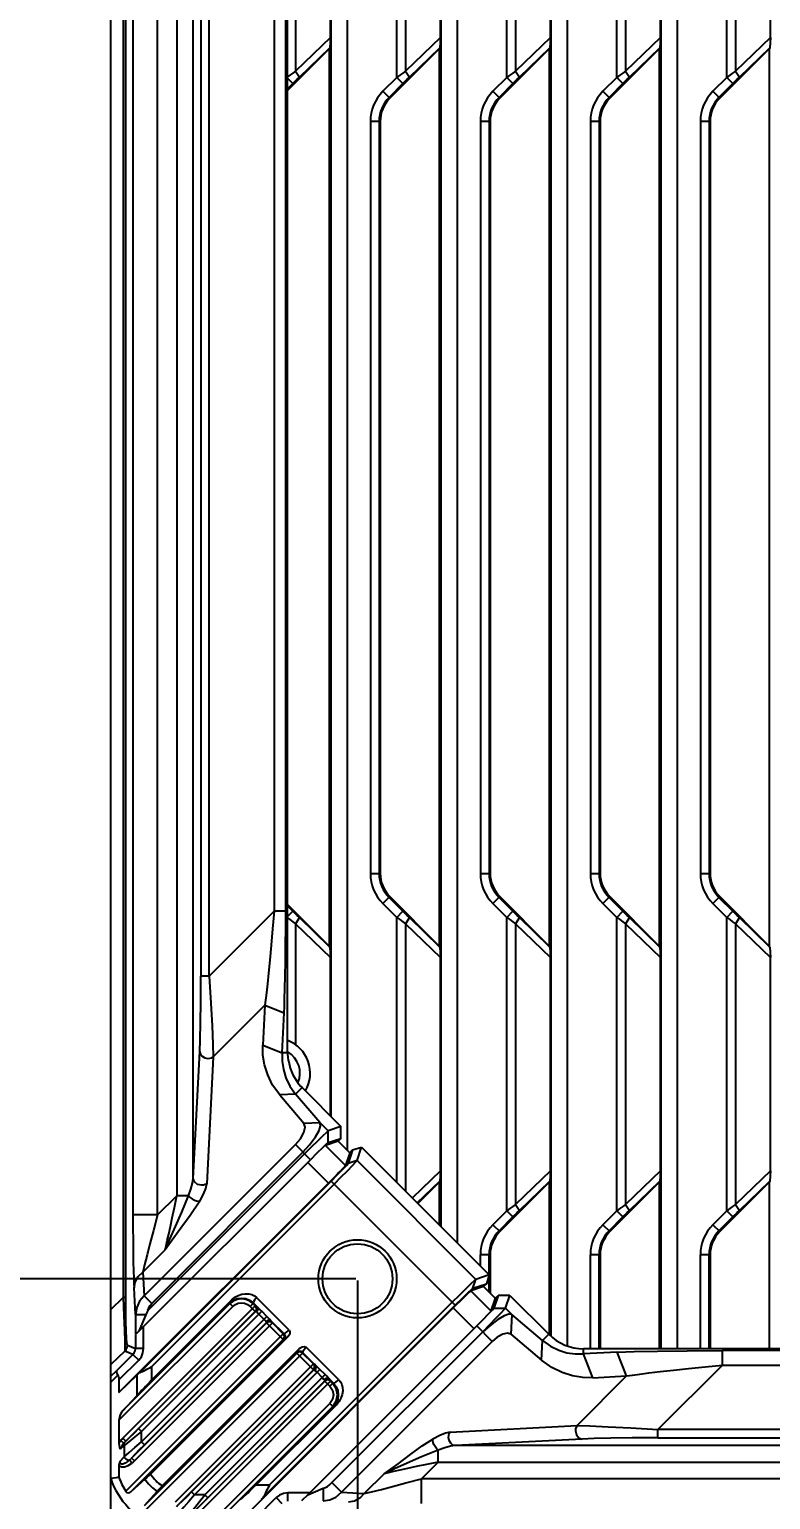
# Model space of a CAD drawing. Header units: millimetres. Extents: x -3132 to 28633, y 682 to 5849.
# Drawn here: x 7051.1 to 7141.2, y 1708.7 to 1887.4 of the extents above; entities that cross this region are included whole.
import ezdxf

# ---------------------------------------------------------------- set-up
doc = ezdxf.new("R2010")
doc.units = ezdxf.units.MM
doc.styles.get("Standard").update_dxf_attribs({"font": 'arial.ttf'})
doc.dimstyles.new('ISO-20', dxfattribs={"dimtxt": 20, "dimasz": 4, "dimexe": 1, "dimexo": 0.2, "dimgap": 0, "dimtad": 1, "dimtoh": 1, "dimdec": 1, "dimzin": 9, "dimdsep": 46, "dimtxsty": 'Standard', "dimblk": '_FILLED', "dimcen": 0.2, "dimclrd": 256, "dimclre": 256, "dimclrt": 256, "dimadec": 1, "dimazin": 2, "dimtfac": 1, "dimtdec": 1, "dimtofl": 0, "dimtmove": 0, "dimatfit": 3, "dimldrblk": '_FILLED', "dimfxl": 1, "dimtolj": 1, "dimtzin": 0, "dimarcsym": 0})

# ---------------------------------------------------------------- blocks, each defined once
blk = doc.blocks.new('_FILLED')
at = {"color": 0, "linetype": 'ByBlock'}
blk.add_solid([(0, 0), (-1, 0.15), (-1, -0.15)], dxfattribs=at)
blk = doc.blocks.new('*D22')
at = {"lineweight": -2, "transparency": 16777216}
for p, q in [((7090.83, 1735.53), (7038.37, 1735.53)), ((7039.37, 1731.53), (7039.37, 1709.53)), ((7060.83, 1705.53), (7038.37, 1705.53)), ((7039.37, 1705.53), (7039.37, 1701.53)), ((7039.37, 1701.53), (6915.93, 1701.53))]:
    blk.add_line(p, q, dxfattribs=at)
at = {"layer": 'Defpoints', "color": 0, "transparency": 16777216}
for p in [(7091.03, 1735.53), (7039.37, 1705.53), (7061.03, 1705.53)]:
    blk.add_point(p, dxfattribs=at)
at = {"lineweight": -2, "transparency": 16777216, "xscale": 4, "yscale": 4, "zscale": 4}
for p, rotation in [((7039.37, 1735.53), 90), ((7039.37, 1705.53), 270)]:
    blk.add_blockref('_FILLED', p, dxfattribs=dict(at, rotation=rotation))
at = {"transparency": 16777216, "insert": (6977.65, 1714.48), "char_height": 20, "attachment_point": 5}
blk.add_mtext('\\A1;30 [1 1/8"]', dxfattribs=at)
blk = doc.blocks.new('*D23')
at = {"lineweight": -2, "transparency": 16777216}
for p, q in [((7091.03, 1735.33), (7091.03, 1650.74)), ((7061.03, 1705.33), (7061.03, 1650.74)), ((7065.03, 1651.74), (7087.03, 1651.74)), ((7091.03, 1651.74), (7218.47, 1651.74))]:
    blk.add_line(p, q, dxfattribs=at)
at = {"layer": 'Defpoints', "color": 0, "transparency": 16777216}
for p in [(7091.03, 1735.53), (7061.03, 1705.53), (7061.03, 1651.74)]:
    blk.add_point(p, dxfattribs=at)
at = {"lineweight": -2, "transparency": 16777216, "xscale": 4, "yscale": 4, "zscale": 4, "rotation": 180}
blk.add_blockref('_FILLED', (7061.03, 1651.74), dxfattribs=at)
at = {"lineweight": -2, "transparency": 16777216, "xscale": 4, "yscale": 4, "zscale": 4}
blk.add_blockref('_FILLED', (7091.03, 1651.74), dxfattribs=at)
at = {"transparency": 16777216, "insert": (7156.75, 1664.69), "char_height": 20, "attachment_point": 5}
blk.add_mtext('\\A1;30 [1 1/8"]', dxfattribs=at)

msp = doc.modelspace()

# ---------------------------------------------------------------- linework, layer by layer
at = {"linetype": 'Continuous'}
for p, q in [((7061.028, 1705.533), (7061.028, 2705.533)), ((7080.876, 2024.013), (7080.876, 1780.214)), ((7082.297, 1780.214), (7082.297, 2019.145)), ((7089.777, 1950.619), (7089.777, 1751.163)), ((7103.147, 1950.619), (7103.147, 1739.914)), ((7116.517, 1950.619), (7116.517, 1727.421)), ((7129.887, 1950.619), (7129.887, 1727.033)), ((7087.784, 1949.713), (7087.784, 1755.277)), ((7101.154, 1949.713), (7101.154, 1741.907)), ((7114.524, 1949.713), (7114.524, 1728.596)), ((7127.894, 1949.713), (7127.894, 1727.033)), ((7062.55, 1942.221), (7062.55, 1733.261)), ((7062.842, 1733.224), (7062.842, 1942.221)), ((7063.722, 1942.629), (7063.722, 1743.309)), ((7082.528, 1763.018), (7082.528, 1940.511)), ((7066.72, 1743.309), (7066.72, 1938.707)), ((7069.049, 1937.363), (7069.049, 1745.637)), ((7071.048, 1747.735), (7071.048, 1936.131)), ((7071.994, 1934.514), (7071.994, 1772.331)), ((7072.994, 1772.331), (7072.994, 1935.052)), ((7083.501, 1916.488), (7083.501, 1882.365)), ((7095.802, 1881.592), (7095.802, 1917.261)), ((7096.871, 1916.488), (7096.871, 1882.365)), ((7109.172, 1881.592), (7109.172, 1917.261)), ((7110.241, 1916.488), (7110.241, 1882.365)), ((7122.542, 1881.592), (7122.542, 1917.261)), ((7123.611, 1916.488), (7123.611, 1882.365)), ((7135.912, 1881.592), (7135.912, 1917.261)), ((7136.981, 1916.488), (7136.981, 1882.365)), ((7087.741, 1886.461), (7087.741, 1912.392)), ((7101.111, 1886.461), (7101.111, 1912.392)), ((7114.481, 1886.461), (7114.481, 1912.392)), ((7127.851, 1886.461), (7127.851, 1912.392)), ((7141.221, 1886.461), (7141.221, 1912.392)), ((7087.741, 1886.461), (7083.501, 1882.365)), ((7087.741, 1886.461), (7087.673, 1885.203)), ((7101.111, 1886.461), (7096.871, 1882.365)), ((7101.111, 1886.461), (7101.043, 1885.203)), ((7114.481, 1886.461), (7110.241, 1882.365)), ((7114.481, 1886.461), (7114.413, 1885.203)), ((7127.851, 1886.461), (7123.611, 1882.365)), ((7127.851, 1886.461), (7127.783, 1885.203)), ((7141.221, 1886.461), (7136.981, 1882.365)), ((7141.221, 1886.461), (7141.153, 1885.203)), ((7082.528, 1880.009), (7087.638, 1885.119)), ((7083.963, 1881.62), (7087.673, 1885.203)), ((7087.638, 1775.947), (7087.638, 1885.119)), ((7094.954, 1879.064), (7101.008, 1885.119)), ((7097.333, 1881.62), (7101.043, 1885.203)), ((7101.043, 1885.203), (7101.008, 1885.119)), ((7101.008, 1775.947), (7101.008, 1885.119)), ((7108.324, 1879.064), (7114.378, 1885.119)), ((7110.703, 1881.62), (7114.413, 1885.203)), ((7114.413, 1885.203), (7114.378, 1885.119)), ((7114.378, 1775.947), (7114.378, 1885.119)), ((7121.694, 1879.064), (7127.748, 1885.119)), ((7124.073, 1881.62), (7127.783, 1885.203)), ((7127.783, 1885.203), (7127.748, 1885.119)), ((7127.748, 1775.947), (7127.748, 1885.119)), ((7135.064, 1879.064), (7141.118, 1885.119)), ((7137.443, 1881.62), (7141.153, 1885.203)), ((7141.153, 1885.203), (7141.118, 1885.119)), ((7141.118, 1775.947), (7141.118, 1885.119)), ((7083.501, 1882.365), (7083.963, 1881.62)), ((7096.871, 1882.365), (7097.333, 1881.62)), ((7110.241, 1882.365), (7110.703, 1881.62)), ((7123.611, 1882.365), (7124.073, 1881.62)), ((7136.981, 1882.365), (7137.443, 1881.62)), ((7083.177, 1880.847), (7082.528, 1881.496)), ((7083.177, 1880.847), (7082.528, 1880.199)), ((7095.802, 1881.592), (7094.114, 1879.905)), ((7096.547, 1880.847), (7094.859, 1879.159)), ((7096.547, 1880.847), (7095.802, 1881.592)), ((7109.172, 1881.592), (7107.484, 1879.905)), ((7109.917, 1880.847), (7108.229, 1879.159)), ((7109.917, 1880.847), (7109.172, 1881.592)), ((7122.542, 1881.592), (7120.854, 1879.905)), ((7123.287, 1880.847), (7121.599, 1879.159)), ((7123.287, 1880.847), (7122.542, 1881.592)), ((7135.912, 1881.592), (7134.224, 1879.905)), ((7136.657, 1880.847), (7134.969, 1879.159)), ((7136.657, 1880.847), (7135.912, 1881.592)), ((7094.114, 1879.905), (7094.954, 1879.064)), ((7107.484, 1879.905), (7108.324, 1879.064)), ((7120.854, 1879.905), (7121.694, 1879.064)), ((7134.224, 1879.905), (7135.064, 1879.064)), ((7093.782, 1876.236), (7092.594, 1876.236)), ((7092.594, 1876.236), (7092.594, 1784.83)), ((7093.648, 1876.236), (7093.648, 1784.83)), ((7093.782, 1876.236), (7093.782, 1784.83)), ((7107.152, 1876.236), (7105.964, 1876.236)), ((7105.964, 1876.236), (7105.964, 1784.83)), ((7107.018, 1876.236), (7107.018, 1784.83)), ((7107.152, 1876.236), (7107.152, 1784.83)), ((7120.522, 1876.236), (7119.334, 1876.236)), ((7119.334, 1876.236), (7119.334, 1784.83)), ((7120.388, 1876.236), (7120.388, 1784.83)), ((7120.522, 1876.236), (7120.522, 1784.83)), ((7133.892, 1876.236), (7132.704, 1876.236)), ((7132.704, 1876.236), (7132.704, 1784.83)), ((7133.758, 1876.236), (7133.758, 1784.83)), ((7133.892, 1876.236), (7133.892, 1784.83)), ((7092.594, 1784.83), (7093.782, 1784.83)), ((7105.964, 1784.83), (7107.152, 1784.83)), ((7119.334, 1784.83), (7120.522, 1784.83)), ((7132.704, 1784.83), (7133.892, 1784.83)), ((7094.954, 1782.001), (7094.114, 1781.161)), ((7101.008, 1775.947), (7094.954, 1782.001)), ((7108.324, 1782.001), (7107.484, 1781.161)), ((7114.378, 1775.947), (7108.324, 1782.001)), ((7121.694, 1782.001), (7120.854, 1781.161)), ((7127.748, 1775.947), (7121.694, 1782.001)), ((7135.064, 1782.001), (7134.224, 1781.161)), ((7141.118, 1775.947), (7135.064, 1782.001)), ((7072.994, 1772.331), (7080.876, 1780.214)), ((7082.297, 1780.214), (7080.876, 1780.214)), ((7087.638, 1775.947), (7082.528, 1781.057)), ((7082.528, 1780.867), (7083.177, 1780.219)), ((7082.528, 1779.57), (7083.177, 1780.219)), ((7094.114, 1781.161), (7095.802, 1779.474)), ((7094.859, 1781.906), (7096.547, 1780.219)), ((7095.802, 1779.474), (7096.547, 1780.219)), ((7107.484, 1781.161), (7109.172, 1779.474)), ((7108.229, 1781.906), (7109.917, 1780.219)), ((7109.172, 1779.474), (7109.917, 1780.219)), ((7120.854, 1781.161), (7122.542, 1779.474)), ((7121.599, 1781.906), (7123.287, 1780.219)), ((7122.542, 1779.474), (7123.287, 1780.219)), ((7134.224, 1781.161), (7135.912, 1779.474)), ((7134.969, 1781.906), (7136.657, 1780.219)), ((7135.912, 1779.474), (7136.657, 1780.219)), ((7083.963, 1779.446), (7083.501, 1778.7)), ((7083.501, 1778.7), (7087.741, 1774.605)), ((7083.501, 1778.7), (7083.501, 1763.99)), ((7087.673, 1775.863), (7083.963, 1779.446)), ((7095.802, 1747.259), (7095.802, 1779.474)), ((7097.333, 1779.446), (7096.871, 1778.7)), ((7096.871, 1778.7), (7101.111, 1774.605)), ((7096.871, 1778.7), (7096.871, 1746.191)), ((7101.043, 1775.863), (7097.333, 1779.446)), ((7109.172, 1743.805), (7109.172, 1779.474)), ((7110.703, 1779.446), (7110.241, 1778.7)), ((7110.241, 1778.7), (7114.481, 1774.605)), ((7110.241, 1778.7), (7110.241, 1744.578)), ((7114.413, 1775.863), (7110.703, 1779.446)), ((7122.542, 1743.805), (7122.542, 1779.474)), ((7124.073, 1779.446), (7123.611, 1778.7)), ((7123.611, 1778.7), (7127.851, 1774.605)), ((7123.611, 1778.7), (7123.611, 1744.578)), ((7127.783, 1775.863), (7124.073, 1779.446)), ((7135.912, 1743.805), (7135.912, 1779.474)), ((7137.443, 1779.446), (7136.981, 1778.7)), ((7136.981, 1778.7), (7141.221, 1774.605)), ((7136.981, 1778.7), (7136.981, 1744.578)), ((7141.153, 1775.863), (7137.443, 1779.446)), ((7087.673, 1775.863), (7087.638, 1775.947)), ((7087.673, 1775.863), (7087.741, 1774.605)), ((7101.043, 1775.863), (7101.008, 1775.947)), ((7101.043, 1775.863), (7101.111, 1774.605)), ((7114.413, 1775.863), (7114.378, 1775.947)), ((7114.413, 1775.863), (7114.481, 1774.605)), ((7127.783, 1775.863), (7127.748, 1775.947)), ((7127.783, 1775.863), (7127.851, 1774.605)), ((7141.153, 1775.863), (7141.118, 1775.947)), ((7141.153, 1775.863), (7141.221, 1774.605)), ((7087.741, 1755.32), (7087.741, 1774.605)), ((7101.111, 1748.674), (7101.111, 1774.605)), ((7114.481, 1748.674), (7114.481, 1774.605)), ((7127.851, 1748.674), (7127.851, 1774.605)), ((7141.221, 1748.674), (7141.221, 1774.605)), ((7072.994, 1772.331), (7071.994, 1772.331)), ((7079.947, 1770.32), (7079.766, 1768.787)), ((7073.495, 1762.515), (7079.766, 1768.787)), ((7079.766, 1768.787), (7079.514, 1763.935)), ((7079.766, 1768.787), (7082.103, 1767.87)), ((7081.85, 1763.018), (7082.103, 1767.87)), ((7071.048, 1747.735), (7071.85, 1763.16)), ((7073.495, 1762.515), (7072.692, 1747.09)), ((7079.514, 1763.935), (7081.85, 1763.018)), ((7082.528, 1763.018), (7081.85, 1763.018)), ((7082.53, 1762.885), (7082.558, 1762.453)), ((7083.492, 1757.982), (7084.286, 1758.776)), ((7084.286, 1758.776), (7089.018, 1754.043)), ((7083.492, 1757.982), (7081.571, 1757.894)), ((7081.571, 1757.894), (7084.508, 1754.464)), ((7086.428, 1754.552), (7083.492, 1757.982)), ((7084.508, 1754.464), (7086.428, 1754.552)), ((7087.457, 1753.523), (7086.428, 1754.552)), ((7089.018, 1754.043), (7087.457, 1753.523)), ((7087.457, 1752.094), (7087.457, 1753.523)), ((7089.017, 1752.614), (7089.018, 1754.043)), ((7083.477, 1751.85), (7065.098, 1733.47)), ((7085.31, 1750.017), (7083.477, 1751.85)), ((7088.672, 1752.268), (7087.131, 1751.754)), ((7089.572, 1749.313), (7087.131, 1751.754)), ((7087.457, 1752.094), (7089.017, 1752.614)), ((7089.017, 1752.614), (7088.672, 1752.268)), ((7088.672, 1752.268), (7090.086, 1750.854)), ((7064.447, 1729.154), (7085.31, 1750.017)), ((7084.595, 1750.732), (7065.532, 1731.669)), ((7066.014, 1732.554), (7084.393, 1750.933)), ((7090.086, 1750.854), (7089.572, 1749.313)), ((7090.433, 1751.201), (7089.888, 1749.567)), ((7090.967, 1749.914), (7089.888, 1749.567)), ((7090.086, 1750.854), (7090.433, 1751.201)), ((7090.433, 1751.201), (7091.512, 1751.549)), ((7090.967, 1749.914), (7091.512, 1751.549)), ((7105.41, 1735.472), (7090.967, 1749.914)), ((7091.512, 1751.549), (7107.044, 1736.017)), ((7087.488, 1747.157), (7084.975, 1749.67)), ((7101.111, 1748.674), (7097.691, 1745.37)), ((7101.111, 1748.674), (7101.043, 1747.416)), ((7114.481, 1748.674), (7110.241, 1744.578)), ((7114.481, 1748.674), (7114.413, 1747.416)), ((7127.851, 1748.674), (7123.611, 1744.578)), ((7127.851, 1748.674), (7127.783, 1747.416)), ((7141.221, 1748.674), (7136.981, 1744.578)), ((7141.221, 1748.674), (7141.153, 1747.416)), ((7062.028, 1721.698), (7087.488, 1747.157)), ((7087.81, 1747.418), (7064.55, 1724.158)), ((7065.967, 1724.843), (7088.176, 1747.052)), ((7087.81, 1747.418), (7102.913, 1732.315)), ((7098.297, 1744.764), (7101.043, 1747.416)), ((7098.369, 1744.692), (7101.008, 1747.332)), ((7101.043, 1747.416), (7101.008, 1747.332)), ((7101.008, 1742.053), (7101.008, 1747.332)), ((7108.324, 1741.277), (7114.378, 1747.332)), ((7110.703, 1743.833), (7114.413, 1747.416)), ((7114.413, 1747.416), (7114.378, 1747.332)), ((7114.378, 1728.708), (7114.378, 1747.332)), ((7121.694, 1741.277), (7127.748, 1747.332)), ((7124.073, 1743.833), (7127.783, 1747.416)), ((7127.783, 1747.416), (7127.748, 1747.332)), ((7127.748, 1727.033), (7127.748, 1747.332)), ((7135.064, 1741.277), (7141.118, 1747.332)), ((7137.443, 1743.833), (7141.153, 1747.416)), ((7141.153, 1747.416), (7141.118, 1747.332)), ((7141.118, 1727.033), (7141.118, 1747.332)), ((7066.72, 1743.309), (7069.049, 1745.637)), ((7070.489, 1745.637), (7069.049, 1745.637)), ((7110.241, 1744.578), (7110.703, 1743.833)), ((7123.611, 1744.578), (7124.073, 1743.833)), ((7136.981, 1744.578), (7137.443, 1743.833)), ((7066.72, 1743.309), (7063.722, 1743.309)), ((7109.172, 1743.805), (7107.484, 1742.117)), ((7108.229, 1741.372), (7109.917, 1743.06)), ((7109.917, 1743.06), (7109.172, 1743.805)), ((7122.542, 1743.805), (7120.854, 1742.117)), ((7121.599, 1741.372), (7123.287, 1743.06)), ((7123.287, 1743.06), (7122.542, 1743.805)), ((7135.912, 1743.805), (7134.224, 1742.117)), ((7134.969, 1741.372), (7136.657, 1743.06)), ((7136.657, 1743.06), (7135.912, 1743.805)), ((7107.484, 1742.117), (7108.324, 1741.277)), ((7120.854, 1742.117), (7121.694, 1741.277)), ((7134.224, 1742.117), (7135.064, 1741.277)), ((7064.93, 1736.36), (7067.636, 1739.065)), ((7107.152, 1738.449), (7105.964, 1738.449)), ((7105.964, 1737.097), (7105.964, 1738.449)), ((7107.018, 1736.017), (7107.018, 1738.449)), ((7107.152, 1738.449), (7107.152, 1733.788)), ((7120.522, 1738.449), (7119.334, 1738.449)), ((7119.334, 1727.033), (7119.334, 1738.449)), ((7120.388, 1727.033), (7120.388, 1738.449)), ((7120.522, 1738.449), (7120.522, 1727.033)), ((7133.892, 1738.449), (7132.704, 1738.449)), ((7132.704, 1727.033), (7132.704, 1738.449)), ((7133.758, 1727.033), (7133.758, 1738.449)), ((7133.892, 1738.449), (7133.892, 1727.033)), ((7064.93, 1736.36), (7065.098, 1733.47)), ((7107.044, 1736.017), (7105.41, 1735.472)), ((7107.044, 1736.017), (7106.696, 1734.938)), ((7107.018, 1733.922), (7107.018, 1735.935)), ((7064.055, 1731.179), (7063.866, 1734.425)), ((7106.349, 1734.59), (7104.808, 1734.077)), ((7107.25, 1731.636), (7104.808, 1734.077)), ((7105.063, 1734.393), (7105.41, 1735.472)), ((7105.063, 1734.393), (7106.696, 1734.938)), ((7106.696, 1734.938), (7106.349, 1734.59)), ((7106.349, 1734.59), (7107.763, 1733.176)), ((7061.028, 1731.815), (7062.55, 1733.261)), ((7075.867, 1732.173), (7062.028, 1718.333)), ((7062.494, 1716.152), (7078.597, 1732.255)), ((7075.516, 1732.524), (7062.5, 1719.508)), ((7062.842, 1733.261), (7062.55, 1733.261)), ((7065.098, 1733.47), (7066.014, 1732.554)), ((7065.967, 1723.2), (7075.77, 1733.003)), ((7075.516, 1732.613), (7075.516, 1732.524)), ((7075.516, 1732.524), (7075.867, 1732.173)), ((7102.653, 1731.992), (7077.193, 1706.533)), ((7077.976, 1732.173), (7078.328, 1732.524)), ((7077.976, 1732.173), (7078.597, 1731.552)), ((7078.328, 1732.613), (7078.857, 1732.084)), ((7078.328, 1732.524), (7078.328, 1732.613)), ((7078.597, 1732.255), (7078.328, 1732.524)), ((7078.638, 1732.255), (7078.597, 1732.255)), ((7082.705, 1729.305), (7078.749, 1733.261)), ((7079.653, 1709.055), (7102.913, 1732.315)), ((7102.547, 1732.681), (7080.338, 1710.472)), ((7105.165, 1729.48), (7102.653, 1731.992)), ((7107.763, 1733.176), (7107.25, 1731.636)), ((7108.109, 1733.522), (7107.589, 1731.962)), ((7107.589, 1731.962), (7109.018, 1731.962)), ((7107.763, 1733.176), (7108.109, 1733.522)), ((7109.538, 1733.523), (7108.109, 1733.522)), ((7109.018, 1731.962), (7109.538, 1733.523)), ((7109.792, 1731.188), (7109.018, 1731.962)), ((7109.538, 1733.523), (7114.271, 1728.79)), ((7079.976, 1730.173), (7063.467, 1713.663)), ((7063.9, 1713.393), (7080.679, 1730.173)), ((7064.055, 1731.179), (7065.294, 1731.179)), ((7064.055, 1731.179), (7064.055, 1728.753)), ((7078.638, 1731.552), (7064.414, 1717.328)), ((7064.765, 1716.976), (7079.383, 1731.594)), ((7064.765, 1715.706), (7080.018, 1730.959)), ((7065.119, 1715.357), (7079.976, 1730.214)), ((7078.597, 1731.552), (7078.638, 1731.552)), ((7079.669, 1730.61), (7079.034, 1731.245)), ((7080.018, 1730.959), (7079.383, 1731.594)), ((7079.976, 1730.214), (7079.976, 1730.173)), ((7079.976, 1730.173), (7082.003, 1728.146)), ((7080.508, 1730.433), (7082.091, 1728.849)), ((7080.679, 1730.173), (7080.679, 1730.214)), ((7082.003, 1728.849), (7080.679, 1730.173)), ((7109.792, 1731.188), (7109.683, 1728.816)), ((7113.497, 1728.017), (7109.792, 1731.188)), ((7062.862, 1709.708), (7082.003, 1728.849)), ((7064.017, 1728.688), (7064.017, 1727.054)), ((7064.055, 1728.753), (7064.447, 1729.154)), ((7065.016, 1727.054), (7065.016, 1729.711)), ((7082.611, 1728.53), (7065.88, 1711.799)), ((7082.091, 1728.849), (7082.003, 1728.849)), ((7105.512, 1729.814), (7084.972, 1709.274)), ((7087.923, 1710.757), (7106.246, 1729.08)), ((7107.408, 1727.919), (7105.512, 1729.814)), ((7109.683, 1728.816), (7113.389, 1725.644)), ((7114.271, 1728.79), (7113.497, 1728.017)), ((7062.756, 1726.748), (7061.028, 1725.105)), ((7063.724, 1726.347), (7062.756, 1726.748)), ((7063.049, 1727.454), (7064.017, 1727.054)), ((7063.487, 1709.631), (7082.003, 1728.146)), ((7065.016, 1727.054), (7064.017, 1727.054)), ((7067.294, 1710.384), (7084.025, 1727.115)), ((7082.003, 1728.146), (7082.091, 1728.146)), ((7083.641, 1726.596), (7083.641, 1726.508)), ((7084.344, 1726.596), (7085.928, 1725.013)), ((7084.344, 1726.508), (7084.344, 1726.596)), ((7088.756, 1723.254), (7084.8, 1727.21)), ((7089.084, 1709.596), (7107.408, 1727.919)), ((7113.389, 1725.644), (7113.497, 1728.017)), ((7183.954, 1727.033), (7118.513, 1727.033)), ((7118.513, 1726.399), (7118.513, 1727.033)), ((7122.604, 1726.612), (7118.513, 1726.399)), ((7123.736, 1723.726), (7122.604, 1726.612)), ((7218.962, 1726.813), (7135.386, 1726.813)), ((7135.386, 1725.058), (7135.386, 1726.813)), ((7063.724, 1726.347), (7061.736, 1724.359)), ((7064.431, 1725.64), (7062.028, 1723.238)), ((7063.724, 1726.347), (7064.431, 1725.64)), ((7083.641, 1726.508), (7065.126, 1707.992)), ((7065.203, 1707.366), (7084.344, 1726.508)), ((7065.967, 1724.843), (7065.967, 1723.2)), ((7068.888, 1708.404), (7085.668, 1725.184)), ((7083.641, 1726.508), (7085.668, 1724.481)), ((7085.668, 1725.184), (7084.344, 1726.508)), ((7085.709, 1725.184), (7085.668, 1725.184)), ((7119.645, 1723.513), (7118.513, 1726.399)), ((7135.386, 1725.058), (7127.527, 1717.198)), ((7135.386, 1725.058), (7218.962, 1725.058)), ((7061.028, 1723.686), (7061.736, 1724.359)), ((7061.897, 1723.806), (7061.028, 1722.98)), ((7061.765, 1724.04), (7061.897, 1723.806)), ((7064.191, 1723.807), (7062.028, 1721.698)), ((7062.028, 1723.238), (7062.028, 1721.698)), ((7064.191, 1723.807), (7064.191, 1721.325)), ((7085.709, 1724.481), (7070.85, 1709.621)), ((7071.201, 1709.27), (7086.454, 1724.523)), ((7087.047, 1723.102), (7071.218, 1707.272)), ((7071.647, 1706.998), (7087.75, 1723.102)), ((7072.471, 1709.27), (7087.089, 1723.888)), ((7072.821, 1708.916), (7087.047, 1723.143)), ((7085.668, 1724.481), (7085.709, 1724.481)), ((7086.74, 1723.539), (7086.105, 1724.174)), ((7087.089, 1723.888), (7086.454, 1724.523)), ((7087.047, 1723.143), (7087.047, 1723.102)), ((7087.047, 1723.102), (7087.668, 1722.481)), ((7087.579, 1723.361), (7088.108, 1722.833)), ((7087.75, 1723.102), (7087.75, 1723.143)), ((7088.019, 1722.833), (7087.75, 1723.102)), ((7123.736, 1723.726), (7117.71, 1717.699)), ((7119.645, 1723.513), (7123.736, 1723.726)), ((7062.482, 1719.489), (7064.191, 1721.325)), ((7088.019, 1722.833), (7087.668, 1722.481)), ((7088.108, 1722.833), (7088.019, 1722.833)), ((7073.829, 1706.533), (7087.668, 1720.372)), ((7075.003, 1707.005), (7088.019, 1720.021)), ((7088.498, 1720.275), (7078.695, 1710.472)), ((7087.668, 1720.372), (7088.019, 1720.021)), ((7088.019, 1720.021), (7088.108, 1720.021)), ((7062.028, 1718.333), (7062.028, 1715.542)), ((7102.285, 1716.897), (7117.71, 1717.699)), ((7062.235, 1715.86), (7062.62, 1715.565)), ((7062.845, 1715.8), (7062.494, 1716.152)), ((7064.765, 1716.976), (7064.414, 1717.328)), ((7064.765, 1715.706), (7064.765, 1716.976)), ((7118.355, 1716.055), (7102.93, 1715.253)), ((7165.374, 1717.198), (7127.527, 1717.198)), ((7127.527, 1716.199), (7127.527, 1717.198)), ((7127.527, 1716.199), (7165.16, 1716.199)), ((7062.653, 1715.27), (7062.174, 1714.826)), ((7062.653, 1715.27), (7062.653, 1713.892)), ((7065.117, 1715.355), (7064.765, 1715.706)), ((7100.832, 1713.254), (7100.832, 1714.693)), ((7166.799, 1715.253), (7102.93, 1715.253)), ((7062.028, 1712.837), (7062.028, 1711.412)), ((7062.174, 1713.377), (7062.653, 1713.892)), ((7063.602, 1713.128), (7063.304, 1713.51)), ((7063.9, 1713.393), (7063.548, 1713.745)), ((7100.832, 1713.254), (7098.804, 1711.225)), ((7100.832, 1713.254), (7168.031, 1713.254)), ((7065.19, 1711.165), (7063.487, 1709.631)), ((7078.695, 1710.472), (7080.338, 1710.472)), ((7087.594, 1710.469), (7087.923, 1710.757)), ((7087.923, 1710.757), (7089.084, 1709.596)), ((7094.261, 1711.841), (7091.855, 1709.435)), ((7169.202, 1711.225), (7098.804, 1711.225)), ((7098.804, 1708.227), (7098.804, 1711.225)), ((7065.126, 1707.992), (7066.66, 1709.695)), ((7071.201, 1709.27), (7070.85, 1709.621)), ((7072.471, 1709.27), (7071.201, 1709.27)), ((7072.823, 1708.919), (7072.471, 1709.27)), ((7078.733, 1706.533), (7081.135, 1708.935)), ((7081.135, 1708.935), (7081.842, 1708.229)), ((7085.206, 1709.521), (7082.549, 1709.521)), ((7082.549, 1708.521), (7082.549, 1709.521)), ((7084.972, 1709.274), (7084.229, 1708.548)), ((7084.972, 1709.274), (7086.869, 1710.068)), ((7086.869, 1710.068), (7086.869, 1708.548)), ((7089.084, 1709.596), (7091.855, 1709.435))]:
    msp.add_line(p, q, dxfattribs=at)
for points in [[(7083.501, 1882.365), (7083.15, 1882.115), (7082.794, 1881.857), (7082.528, 1881.663)], [(7096.871, 1882.365), (7096.52, 1882.115), (7096.164, 1881.857), (7095.802, 1881.592)], [(7110.241, 1882.365), (7109.89, 1882.115), (7109.534, 1881.857), (7109.172, 1881.592)], [(7123.611, 1882.365), (7123.26, 1882.115), (7122.904, 1881.857), (7122.542, 1881.592)], [(7136.981, 1882.365), (7136.63, 1882.115), (7136.274, 1881.857), (7135.912, 1881.592)], [(7083.177, 1880.847), (7083.446, 1881.115), (7083.708, 1881.373), (7083.963, 1881.62)], [(7096.547, 1880.847), (7096.816, 1881.115), (7097.078, 1881.373), (7097.333, 1881.62)], [(7109.917, 1880.847), (7110.186, 1881.115), (7110.448, 1881.373), (7110.703, 1881.62)], [(7123.287, 1880.847), (7123.556, 1881.115), (7123.818, 1881.373), (7124.073, 1881.62)], [(7136.657, 1880.847), (7136.926, 1881.115), (7137.188, 1881.373), (7137.443, 1881.62)], [(7080.876, 1780.214), (7080.694, 1778.099), (7080.521, 1776.082), (7080.359, 1774.264), (7080.207, 1772.701), (7080.068, 1771.393), (7079.947, 1770.32)], [(7082.103, 1767.87), (7082.136, 1768.601), (7082.17, 1769.574), (7082.203, 1770.816), (7082.234, 1772.342), (7082.261, 1774.127), (7082.281, 1776.101), (7082.293, 1778.165), (7082.297, 1780.214)], [(7083.963, 1779.446), (7083.708, 1779.693), (7083.446, 1779.951), (7083.177, 1780.219)], [(7097.333, 1779.446), (7097.078, 1779.693), (7096.816, 1779.951), (7096.547, 1780.219)], [(7110.703, 1779.446), (7110.448, 1779.693), (7110.186, 1779.951), (7109.917, 1780.219)], [(7124.073, 1779.446), (7123.818, 1779.693), (7123.556, 1779.951), (7123.287, 1780.219)], [(7137.443, 1779.446), (7137.188, 1779.693), (7136.926, 1779.951), (7136.657, 1780.219)], [(7082.528, 1779.403), (7082.794, 1779.209), (7083.15, 1778.951), (7083.501, 1778.7)], [(7095.802, 1779.474), (7096.164, 1779.209), (7096.52, 1778.951), (7096.871, 1778.7)], [(7109.172, 1779.474), (7109.534, 1779.209), (7109.89, 1778.951), (7110.241, 1778.7)], [(7122.542, 1779.474), (7122.904, 1779.209), (7123.26, 1778.951), (7123.611, 1778.7)], [(7135.912, 1779.474), (7136.274, 1779.209), (7136.63, 1778.951), (7136.981, 1778.7)], [(7071.85, 1763.16), (7071.905, 1764.597), (7071.951, 1766.639), (7071.982, 1769.223), (7071.994, 1772.331)], [(7072.994, 1772.331), (7073.2, 1769.054), (7073.351, 1766.284), (7073.45, 1764.078), (7073.495, 1762.515)], [(7071.85, 1763.16), (7071.928, 1762.853), (7072.137, 1762.589), (7072.459, 1762.402), (7072.85, 1762.33)], [(7072.85, 1762.33), (7073.086, 1762.349), (7073.312, 1762.416), (7073.495, 1762.515)], [(7081.571, 1757.894), (7080.71, 1759.094), (7080.111, 1760.315), (7079.728, 1761.534), (7079.534, 1762.739), (7079.514, 1763.935)], [(7081.85, 1763.018), (7081.859, 1762.001), (7082.012, 1760.989), (7082.321, 1759.975), (7082.805, 1758.967), (7083.492, 1757.982)], [(7082.558, 1762.453), (7082.611, 1762.106), (7082.658, 1761.913)], [(7082.658, 1761.913), (7082.841, 1761.151), (7083.16, 1760.348), (7083.63, 1759.553)], [(7083.477, 1751.85), (7084.078, 1752.562), (7084.497, 1753.306), (7084.655, 1753.976), (7084.508, 1754.464)], [(7084.393, 1750.933), (7085.2, 1751.817), (7085.923, 1752.79), (7086.348, 1753.573), (7086.511, 1754.141), (7086.428, 1754.552)], [(7084.595, 1750.732), (7085.452, 1751.585), (7086.233, 1752.354), (7086.863, 1752.969), (7087.285, 1753.371), (7087.457, 1753.523)], [(7087.457, 1752.094), (7087.262, 1751.926), (7086.788, 1751.475), (7086.1, 1750.802), (7085.31, 1750.017)], [(7088.176, 1747.052), (7089.016, 1747.895), (7089.794, 1748.683), (7090.418, 1749.324), (7090.821, 1749.746), (7090.967, 1749.914)], [(7087.81, 1747.418), (7088.596, 1748.21), (7089.269, 1748.898), (7089.72, 1749.372), (7089.888, 1749.567)], [(7070.489, 1745.637), (7070.779, 1746.439), (7070.97, 1747.152), (7071.048, 1747.735)], [(7072.047, 1746.904), (7071.564, 1747.016), (7071.196, 1747.313), (7071.048, 1747.735)], [(7071.853, 1744.992), (7072.301, 1745.821), (7072.583, 1746.534), (7072.692, 1747.09)], [(7072.692, 1747.09), (7072.512, 1746.992), (7072.288, 1746.925), (7072.047, 1746.904)], [(7067.636, 1739.065), (7067.756, 1739.563), (7067.903, 1740.197), (7068.076, 1740.972), (7068.275, 1741.892), (7068.505, 1742.967), (7068.762, 1744.211), (7069.049, 1745.637)], [(7067.636, 1739.065), (7068.229, 1740.351), (7068.916, 1741.883), (7069.679, 1743.639), (7070.489, 1745.637)], [(7071.853, 1744.992), (7070.666, 1743.214), (7069.214, 1741.251), (7067.636, 1739.065)], [(7070.489, 1745.637), (7070.684, 1745.436), (7070.931, 1745.254), (7071.209, 1745.107)], [(7071.209, 1745.107), (7071.444, 1745.024), (7071.664, 1744.985), (7071.853, 1744.992)], [(7110.241, 1744.578), (7109.89, 1744.328), (7109.534, 1744.07), (7109.172, 1743.805)], [(7123.611, 1744.578), (7123.26, 1744.328), (7122.904, 1744.07), (7122.542, 1743.805)], [(7136.981, 1744.578), (7136.63, 1744.328), (7136.274, 1744.07), (7135.912, 1743.805)], [(7063.722, 1743.309), (7063.725, 1741.723), (7063.735, 1740.2), (7063.75, 1738.791), (7063.769, 1737.543), (7063.791, 1736.489), (7063.816, 1735.627), (7063.841, 1734.944), (7063.866, 1734.425)], [(7066.72, 1743.309), (7066.213, 1741.427), (7065.781, 1739.793), (7065.437, 1738.456), (7065.137, 1737.248), (7064.93, 1736.36)], [(7109.917, 1743.06), (7110.186, 1743.328), (7110.448, 1743.586), (7110.703, 1743.833)], [(7123.287, 1743.06), (7123.556, 1743.328), (7123.818, 1743.586), (7124.073, 1743.833)], [(7136.657, 1743.06), (7136.926, 1743.328), (7137.188, 1743.586), (7137.443, 1743.833)], [(7063.866, 1734.425), (7064, 1735.141), (7064.362, 1735.803), (7064.93, 1736.36)], [(7075.77, 1733.003), (7076.122, 1733.295), (7076.535, 1733.523), (7076.977, 1733.67), (7077.417, 1733.73), (7077.824, 1733.708), (7078.186, 1733.617), (7078.497, 1733.463), (7078.749, 1733.261)], [(7105.41, 1735.472), (7105.241, 1735.325), (7104.819, 1734.923), (7104.178, 1734.299), (7103.39, 1733.521), (7102.547, 1732.681)], [(7105.063, 1734.393), (7104.867, 1734.225), (7104.392, 1733.773), (7103.704, 1733.1), (7102.913, 1732.315)], [(7062.55, 1733.261), (7062.628, 1731.024), (7062.686, 1729.293), (7062.728, 1727.966), (7062.751, 1727.132), (7062.756, 1726.748)], [(7062.891, 1729.226), (7062.865, 1730.308), (7062.848, 1731.65), (7062.842, 1733.224)], [(7065.098, 1733.47), (7064.529, 1732.804), (7064.181, 1732.034), (7064.055, 1731.179)], [(7065.532, 1731.668), (7065.648, 1732.012), (7065.812, 1732.31), (7066.014, 1732.554)], [(7075.516, 1732.613), (7075.927, 1732.927), (7076.404, 1733.124), (7076.922, 1733.192)], [(7076.922, 1733.106), (7076.4, 1733.036), (7075.921, 1732.836), (7075.516, 1732.524)], [(7075.77, 1733.003), (7075.629, 1732.818), (7075.544, 1732.688), (7075.516, 1732.613)], [(7075.867, 1732.173), (7076.176, 1732.41), (7076.536, 1732.559), (7076.922, 1732.61)], [(7076.922, 1733.192), (7077.432, 1733.126), (7077.912, 1732.929), (7078.328, 1732.613)], [(7078.328, 1732.524), (7077.923, 1732.836), (7077.444, 1733.036), (7076.922, 1733.106)], [(7076.922, 1732.61), (7077.308, 1732.559), (7077.667, 1732.41), (7077.976, 1732.173)], [(7078.749, 1733.261), (7078.508, 1732.952), (7078.365, 1732.732), (7078.328, 1732.613)], [(7078.597, 1731.552), (7078.691, 1731.685), (7078.736, 1731.826), (7078.739, 1731.96), (7078.71, 1732.078), (7078.661, 1732.176), (7078.597, 1732.255)], [(7078.857, 1732.084), (7078.749, 1732.177), (7078.675, 1732.235), (7078.638, 1732.255)], [(7078.638, 1732.255), (7078.765, 1732.038), (7078.768, 1731.782), (7078.638, 1731.552)], [(7078.857, 1732.084), (7078.929, 1731.918), (7078.901, 1731.705), (7078.759, 1731.478)], [(7079.383, 1731.594), (7079.187, 1731.783), (7079.008, 1731.948), (7078.857, 1732.084)], [(7105.512, 1729.814), (7106.298, 1730.605), (7106.97, 1731.293), (7107.421, 1731.767), (7107.589, 1731.962)], [(7109.018, 1731.962), (7108.866, 1731.789), (7108.464, 1731.368), (7107.85, 1730.738), (7107.08, 1729.957), (7106.251, 1729.075)], [(7078.597, 1731.552), (7062.767, 1715.722), (7062.692, 1715.644), (7062.62, 1715.565)], [(7065.532, 1731.669), (7065.443, 1731.507), (7065.363, 1731.344), (7064.447, 1729.154)], [(7078.759, 1731.478), (7078.702, 1731.521), (7078.661, 1731.546), (7078.638, 1731.552)], [(7078.759, 1731.478), (7078.843, 1731.412), (7078.939, 1731.334), (7079.034, 1731.245)], [(7079.669, 1730.61), (7079.758, 1730.514), (7079.837, 1730.419), (7079.902, 1730.335)], [(7080.156, 1730.486), (7080.067, 1730.451), (7079.981, 1730.4), (7079.902, 1730.335)], [(7079.976, 1730.214), (7079.971, 1730.237), (7079.946, 1730.278), (7079.902, 1730.335)], [(7079.976, 1730.214), (7080.058, 1730.28), (7080.186, 1730.338), (7080.328, 1730.359)], [(7080.328, 1730.318), (7080.171, 1730.293), (7080.052, 1730.234), (7079.976, 1730.173)], [(7080.508, 1730.433), (7080.372, 1730.583), (7080.207, 1730.763), (7080.018, 1730.959)], [(7080.508, 1730.433), (7080.396, 1730.494), (7080.282, 1730.507), (7080.156, 1730.486)], [(7080.328, 1730.359), (7080.467, 1730.339), (7080.596, 1730.281), (7080.679, 1730.214)], [(7080.679, 1730.173), (7080.597, 1730.239), (7080.468, 1730.298), (7080.328, 1730.318)], [(7080.679, 1730.214), (7080.659, 1730.251), (7080.601, 1730.325), (7080.508, 1730.433)], [(7109.792, 1731.188), (7109.407, 1731.241), (7108.858, 1731.045), (7108.094, 1730.591), (7107.146, 1729.859), (7106.251, 1729.075)], [(7063.049, 1727.454), (7062.983, 1727.694), (7062.931, 1728.314), (7062.891, 1729.226)], [(7082.148, 1728.498), (7082.129, 1728.634), (7082.073, 1728.76), (7082.003, 1728.849)], [(7082.003, 1728.146), (7082.069, 1728.229), (7082.128, 1728.357), (7082.148, 1728.498)], [(7082.091, 1728.849), (7082.198, 1728.899), (7082.407, 1729.053), (7082.705, 1729.305)], [(7082.091, 1728.849), (7082.157, 1728.767), (7082.216, 1728.639), (7082.236, 1728.498)], [(7082.091, 1728.146), (7082.183, 1728.19), (7082.358, 1728.319), (7082.611, 1728.53)], [(7082.236, 1728.498), (7082.216, 1728.359), (7082.158, 1728.23), (7082.091, 1728.146)], [(7082.705, 1729.305), (7082.816, 1729.076), (7082.782, 1728.796), (7082.611, 1728.53)], [(7109.683, 1728.816), (7109.263, 1728.944), (7108.674, 1728.806), (7108.019, 1728.436), (7107.408, 1727.919)], [(7062.756, 1726.748), (7062.914, 1726.954), (7063.014, 1727.194), (7063.049, 1727.454)], [(7063.724, 1726.347), (7063.883, 1726.554), (7063.983, 1726.795), (7064.017, 1727.054)], [(7064.431, 1725.64), (7064.748, 1726.054), (7064.948, 1726.536), (7065.016, 1727.054)], [(7084.025, 1727.115), (7083.814, 1726.863), (7083.685, 1726.688), (7083.641, 1726.596)], [(7083.641, 1726.596), (7083.723, 1726.662), (7083.851, 1726.72), (7083.993, 1726.741)], [(7083.993, 1726.652), (7083.837, 1726.627), (7083.717, 1726.569), (7083.641, 1726.508)], [(7083.993, 1726.741), (7084.132, 1726.721), (7084.261, 1726.663), (7084.344, 1726.596)], [(7084.344, 1726.508), (7084.262, 1726.574), (7084.133, 1726.632), (7083.993, 1726.652)], [(7084.025, 1727.115), (7084.291, 1727.287), (7084.572, 1727.32), (7084.8, 1727.21)], [(7084.8, 1727.21), (7084.549, 1726.911), (7084.394, 1726.703), (7084.344, 1726.596)], [(7113.497, 1728.017), (7114.477, 1727.338), (7115.48, 1726.86), (7116.488, 1726.555), (7117.498, 1726.405), (7118.513, 1726.399)], [(7122.637, 1726.614), (7124.66, 1726.69), (7127.5, 1726.752), (7131.088, 1726.796), (7135.386, 1726.813)], [(7085.668, 1724.481), (7085.763, 1724.614), (7085.807, 1724.755), (7085.81, 1724.889), (7085.781, 1725.007), (7085.732, 1725.105), (7085.668, 1725.184)], [(7085.928, 1725.013), (7085.821, 1725.106), (7085.746, 1725.164), (7085.709, 1725.184)], [(7085.709, 1725.184), (7085.836, 1724.967), (7085.839, 1724.711), (7085.709, 1724.481)], [(7085.928, 1725.013), (7086, 1724.847), (7085.972, 1724.634), (7085.83, 1724.407)], [(7086.454, 1724.523), (7086.259, 1724.712), (7086.079, 1724.877), (7085.928, 1725.013)], [(7119.645, 1723.513), (7118.41, 1723.533), (7117.162, 1723.734), (7115.9, 1724.13), (7114.633, 1724.751), (7113.389, 1725.644)], [(7123.736, 1723.726), (7124.442, 1723.827), (7125.341, 1723.947), (7126.456, 1724.087), (7127.811, 1724.251), (7129.421, 1724.439), (7131.273, 1724.642), (7133.296, 1724.851), (7135.386, 1725.058)], [(7061.736, 1724.359), (7061.708, 1724.232), (7061.765, 1724.04)], [(7061.897, 1723.806), (7061.969, 1723.659), (7062.012, 1723.476), (7062.028, 1723.26)], [(7085.668, 1724.481), (7069.159, 1707.972), (7069.08, 1707.891), (7069.005, 1707.809)], [(7085.83, 1724.407), (7085.773, 1724.45), (7085.732, 1724.475), (7085.709, 1724.481)], [(7085.83, 1724.407), (7085.914, 1724.341), (7086.01, 1724.263), (7086.105, 1724.174)], [(7086.74, 1723.539), (7086.829, 1723.443), (7086.908, 1723.348), (7086.973, 1723.264)], [(7087.227, 1723.415), (7087.138, 1723.38), (7087.052, 1723.329), (7086.973, 1723.264)], [(7087.047, 1723.143), (7087.042, 1723.166), (7087.017, 1723.207), (7086.973, 1723.264)], [(7087.047, 1723.143), (7087.129, 1723.209), (7087.257, 1723.267), (7087.399, 1723.288)], [(7087.399, 1723.247), (7087.242, 1723.221), (7087.123, 1723.163), (7087.047, 1723.102)], [(7087.579, 1723.361), (7087.443, 1723.512), (7087.278, 1723.692), (7087.089, 1723.888)], [(7087.579, 1723.361), (7087.467, 1723.423), (7087.353, 1723.436), (7087.227, 1723.415)], [(7087.399, 1723.288), (7087.538, 1723.268), (7087.667, 1723.21), (7087.75, 1723.143)], [(7087.75, 1723.102), (7087.668, 1723.168), (7087.539, 1723.227), (7087.399, 1723.247)], [(7087.75, 1723.143), (7087.73, 1723.18), (7087.672, 1723.254), (7087.579, 1723.361)], [(7088.108, 1722.833), (7088.227, 1722.87), (7088.447, 1723.013), (7088.756, 1723.254)], [(7088.756, 1723.254), (7088.958, 1723.002), (7089.112, 1722.691), (7089.203, 1722.329), (7089.225, 1721.921), (7089.165, 1721.482), (7089.018, 1721.039), (7088.79, 1720.627), (7088.498, 1720.275)], [(7087.668, 1722.481), (7087.993, 1721.993), (7088.105, 1721.42), (7087.99, 1720.852), (7087.668, 1720.372)], [(7088.019, 1720.021), (7088.447, 1720.659), (7088.601, 1721.427), (7088.447, 1722.195), (7088.019, 1722.833)], [(7088.108, 1722.833), (7088.422, 1722.421), (7088.619, 1721.944), (7088.687, 1721.427)], [(7088.687, 1721.427), (7088.621, 1720.917), (7088.424, 1720.436), (7088.108, 1720.021)], [(7062.482, 1719.489), (7062.337, 1719.294), (7062.225, 1719.091), (7062.14, 1718.889), (7062.079, 1718.693), (7062.041, 1718.506), (7062.028, 1718.333)], [(7088.108, 1720.021), (7088.183, 1720.049), (7088.313, 1720.134), (7088.498, 1720.275)], [(7117.71, 1717.699), (7117.612, 1717.519), (7117.545, 1717.295), (7117.525, 1717.054)], [(7117.71, 1717.699), (7119.28, 1717.654), (7121.489, 1717.555), (7124.257, 1717.404), (7127.527, 1717.198)], [(7062.235, 1715.86), (7062.159, 1715.755), (7062.09, 1715.649), (7062.028, 1715.542)], [(7062.235, 1715.86), (7062.315, 1715.959), (7062.402, 1716.056), (7062.494, 1716.152)], [(7064.765, 1716.976), (7063.965, 1716.316), (7063.246, 1715.735), (7062.653, 1715.27)], [(7064.414, 1717.328), (7063.832, 1716.751), (7063.301, 1716.234), (7062.845, 1715.8)], [(7094.261, 1711.841), (7095.953, 1713.058), (7097.492, 1714.203), (7098.898, 1715.216), (7100.187, 1716.058)], [(7100.303, 1715.413), (7100.22, 1715.648), (7100.18, 1715.869), (7100.187, 1716.058)], [(7102.285, 1716.897), (7101.73, 1716.788), (7101.018, 1716.507), (7100.187, 1716.058)], [(7102.1, 1716.252), (7102.119, 1716.488), (7102.186, 1716.714), (7102.285, 1716.897)], [(7102.93, 1715.253), (7102.623, 1715.33), (7102.359, 1715.539), (7102.172, 1715.861), (7102.1, 1716.252)], [(7117.525, 1717.054), (7117.636, 1716.571), (7117.933, 1716.203), (7118.355, 1716.055)], [(7127.527, 1716.199), (7124.416, 1716.187), (7121.832, 1716.155), (7119.791, 1716.11), (7118.355, 1716.055)], [(7062.028, 1715.542), (7062.045, 1715.274), (7062.094, 1715.032), (7062.174, 1714.826)], [(7062.62, 1715.565), (7062.439, 1715.339), (7062.281, 1715.089), (7062.172, 1714.824)], [(7062.62, 1715.565), (7062.604, 1715.479), (7062.615, 1715.379), (7062.653, 1715.27)], [(7062.653, 1713.892), (7063.254, 1714.421), (7063.973, 1715.039), (7064.765, 1715.706)], [(7063.548, 1713.745), (7064.01, 1714.228), (7064.542, 1714.775), (7065.119, 1715.357)], [(7100.832, 1714.693), (7098.816, 1713.876), (7097.053, 1713.109), (7095.531, 1712.427), (7094.261, 1711.841)], [(7100.832, 1714.693), (7100.631, 1714.889), (7100.449, 1715.136), (7100.303, 1715.413)], [(7102.93, 1715.253), (7102.349, 1715.175), (7101.636, 1714.984), (7100.832, 1714.693)], [(7062.174, 1713.377), (7062.1, 1713.208), (7062.047, 1713.027), (7062.028, 1712.837)], [(7062.028, 1712.837), (7062.347, 1712.685), (7062.712, 1712.693), (7063.132, 1712.834), (7063.602, 1713.128)], [(7062.501, 1713.011), (7062.316, 1712.997), (7062.19, 1713.075), (7062.153, 1713.211), (7062.174, 1713.377)], [(7063.304, 1713.51), (7063.033, 1713.291), (7062.763, 1713.119), (7062.501, 1713.011)], [(7062.653, 1713.892), (7062.744, 1713.76), (7062.865, 1713.643), (7063.005, 1713.553)], [(7063.005, 1713.553), (7063.114, 1713.511), (7063.216, 1713.496), (7063.304, 1713.51)], [(7063.304, 1713.51), (7063.386, 1713.585), (7063.467, 1713.663)], [(7063.9, 1713.393), (7063.802, 1713.299), (7063.703, 1713.211), (7063.602, 1713.128)], [(7100.832, 1713.254), (7099.406, 1712.966), (7098.162, 1712.709), (7097.087, 1712.48), (7096.167, 1712.28), (7095.392, 1712.107), (7094.758, 1711.961), (7094.261, 1711.841)], [(7062.028, 1711.412), (7061.698, 1711.356), (7061.364, 1711.302), (7061.028, 1711.248)], [(7065.88, 1711.799), (7065.637, 1711.574), (7065.407, 1711.362), (7065.19, 1711.165)], [(7065.19, 1711.165), (7065.601, 1710.623), (7066.098, 1710.123), (7066.66, 1709.695)], [(7086.869, 1710.068), (7087.117, 1710.175), (7087.359, 1710.308), (7087.594, 1710.469)], [(7091.855, 1709.435), (7092.736, 1709.64), (7093.94, 1709.939), (7095.276, 1710.283), (7096.913, 1710.715), (7098.804, 1711.225)], [(7062.862, 1709.708), (7063.003, 1709.57), (7063.172, 1709.516), (7063.337, 1709.539), (7063.487, 1709.631)], [(7066.66, 1709.695), (7066.857, 1709.912), (7067.069, 1710.142), (7067.294, 1710.384)], [(7070.85, 1709.621), (7070.268, 1709.045), (7069.723, 1708.514), (7069.24, 1708.053)], [(7071.201, 1709.27), (7070.534, 1708.477), (7069.916, 1707.758), (7069.387, 1707.158)], [(7070.766, 1707.158), (7071.231, 1707.751), (7071.812, 1708.471), (7072.471, 1709.27)], [(7071.295, 1707.35), (7071.728, 1707.804), (7072.245, 1708.335), (7072.821, 1708.916)], [(7082.549, 1709.521), (7082.031, 1709.453), (7081.549, 1709.253), (7081.135, 1708.935)], [(7086.869, 1708.548), (7087.656, 1708.665), (7088.402, 1709.002), (7089.084, 1709.596)], [(7091.855, 1709.435), (7091.303, 1708.871), (7090.641, 1708.506), (7089.92, 1708.371)]]:
    msp.add_lwpolyline(points, dxfattribs=at)
for radius in [4.75, 4.25]:
    msp.add_circle((7091.028, 1735.533), radius, dxfattribs=at)
for centre, radius, start, end in [((7097.782, 1876.236), 5.188, 135, 179.99999), ((7097.782, 1876.236), 4.134, 135, 180), ((7097.782, 1876.236), 4, 135, 179.99999), ((7111.152, 1876.236), 5.188, 135, 179.99999), ((7111.152, 1876.236), 4.134, 135, 180), ((7111.152, 1876.236), 4, 135, 179.99999), ((7124.522, 1876.236), 5.188, 135, 179.99999), ((7124.522, 1876.236), 4.134, 135, 180), ((7124.522, 1876.236), 4, 135, 179.99999), ((7137.892, 1876.236), 5.188, 135, 179.99999), ((7137.892, 1876.236), 4.134, 135, 180), ((7137.892, 1876.236), 4, 135, 179.99999), ((7097.782, 1784.83), 5.188, 180.00001, 225), ((7097.782, 1784.83), 4.134, 180, 225), ((7097.782, 1784.83), 4, 180.00001, 225), ((7111.152, 1784.83), 5.188, 180.00001, 225), ((7111.152, 1784.83), 4.134, 180, 225), ((7111.152, 1784.83), 4, 180.00001, 225), ((7124.522, 1784.83), 5.188, 180.00001, 225), ((7124.522, 1784.83), 4.134, 180, 225), ((7124.522, 1784.83), 4, 180.00001, 225), ((7137.892, 1784.83), 5.188, 180.00001, 225), ((7137.892, 1784.83), 4.134, 180, 225), ((7137.892, 1784.83), 4, 180.00001, 225), ((7081.028, 1760.533), 4.25, 329.5897, 69.18898), ((7088.528, 1763.018), 6, 180, 181.2757), ((7081.028, 1760.533), 3, 336.97598, 59.82176), ((7088.528, 1763.018), 6, 215.27566, 225), ((7111.152, 1738.449), 5.188, 135.00003, 180), ((7111.152, 1738.449), 4.134, 135.00001, 179.99999), ((7111.152, 1738.449), 4, 135, 180), ((7124.522, 1738.449), 5.188, 135.00003, 180), ((7124.522, 1738.449), 4.134, 135.00001, 179.99999), ((7124.522, 1738.449), 4, 135, 180), ((7137.892, 1738.449), 5.188, 135.00003, 180), ((7137.892, 1738.449), 4.134, 135.00001, 179.99999), ((7137.892, 1738.449), 4, 135, 180), ((7118.513, 1733.033), 6, 225, 270), ((7069.513, 1714.018), 8.926, 198.08173, 251.91827), ((7069.513, 1714.018), 7.926, 199.19866, 212.94194), ((7069.513, 1714.018), 4.258, 211.41774, 238.58226)]:
    msp.add_arc(centre, radius, start, end, dxfattribs=at)
for centre, major_axis, ratio, start_param, end_param in [((7087.451, 1747.194), (2.121, 2.121), 0.0174551, -1.5707963, -0.0349066), ((7102.69, 1731.955), (2.121, 2.121), 0.0174551, 0.0349066, 1.5707963), ((7069.823, 1733.799), (7.358, 9.588), 0.3177908, -2.6869614, -2.4687665), ((7069.823, 1729.578), (7.964, 7.966), 0.0123407, -2.3685383, -2.3066955), ((7069.823, 1726.539), (7.959, 7.981), 0.037007, -4.2441202, -3.9640826), ((7082.034, 1714.327), (7.981, 7.959), 0.037007, -2.3191027, -2.0390651), ((7089.294, 1714.327), (9.588, 7.358), 0.3177908, 2.4687665, 2.6869614), ((7085.073, 1714.327), (7.966, 7.964), 0.0123407, 2.3066955, 2.3685383)]:
    msp.add_ellipse(centre, major_axis=major_axis, ratio=ratio, start_param=start_param, end_param=end_param, dxfattribs=at)

# ---------------------------------------------------------------- dimensions: what is measured, and where the dimension line sits
dim = msp.add_linear_dim(base=(7039.366, 1705.533), p1=(7091.028, 1735.533), p2=(7061.028, 1705.533), angle=90, dimstyle='ISO-20')
dim.commit()
dim.dimension.update_dxf_attribs({"geometry": '*D22', "text_midpoint": (6977.647, 1714.48)})
dim = msp.add_linear_dim(base=(7061.028, 1651.743), p1=(7091.028, 1735.533), p2=(7061.028, 1705.533), dimstyle='ISO-20')
dim.commit()
dim.dimension.update_dxf_attribs({"geometry": '*D23', "text_midpoint": (7156.747, 1651.743), "dimtype": 160})

doc.saveas('drawing.dxf')
